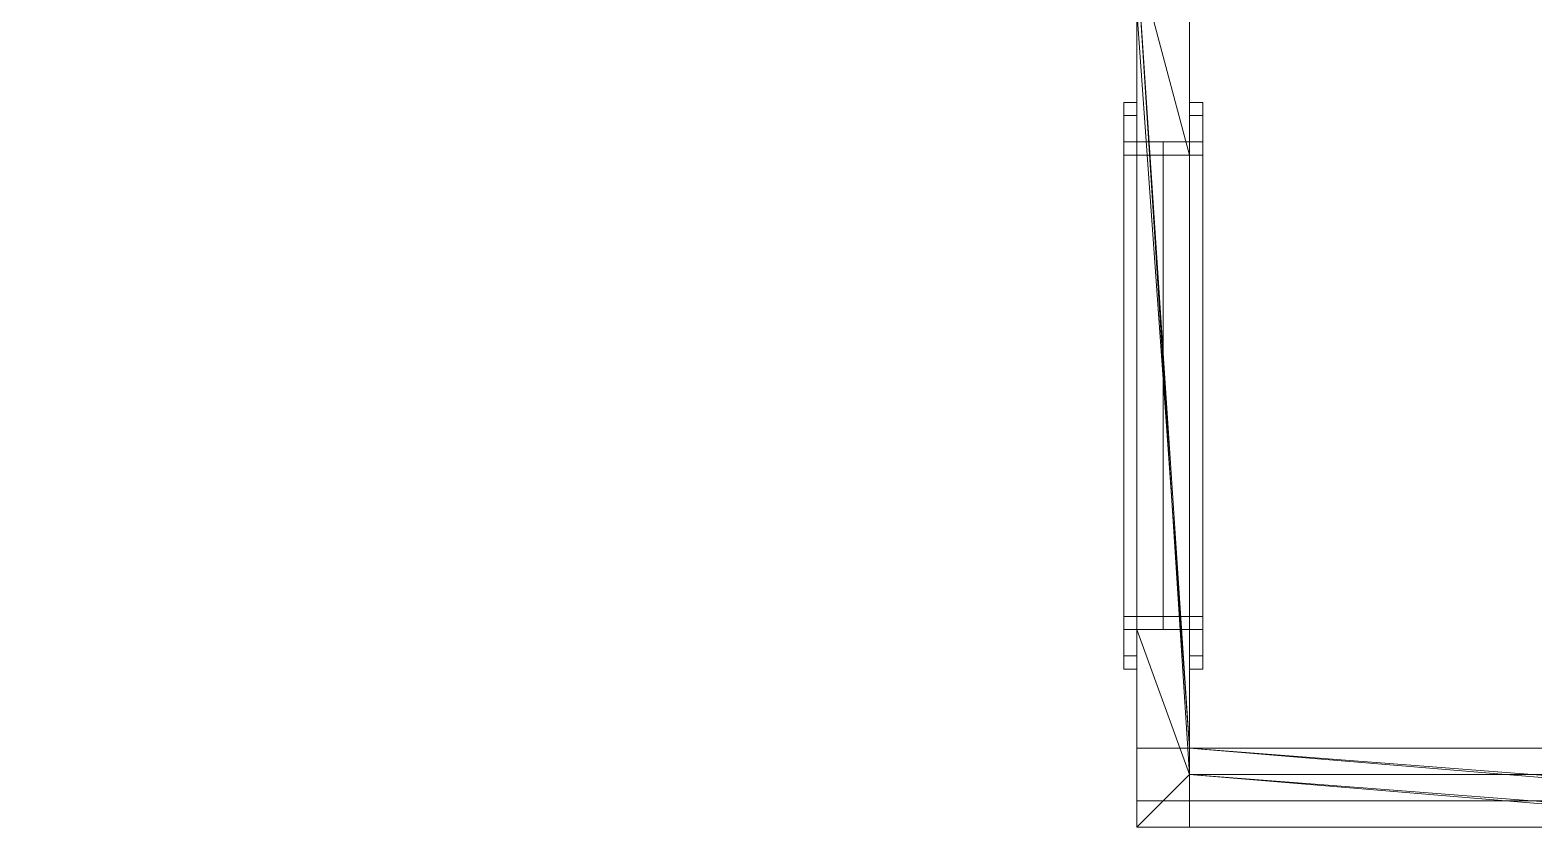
# Model space of a CAD drawing. Header units: inches. Extents: x -2369 to 1860, y -2231 to 2192.
# Drawn here: x -111.6 to 2.5, y 277.8 to 338.8 of the extents above; entities that cross this region are included whole.
import ezdxf

# ---------------------------------------------------------------- set-up
doc = ezdxf.new("R2010")
doc.units = ezdxf.units.IN
doc.header["$MEASUREMENT"] = 0
for name, color, linetype, lineweight in [('A-DOOR', 31, 'Continuous', 13), ('A-DOOR-FRAM', 31, 'Continuous', 9), ('A-FLOR', 192, 'Continuous', 13), ('A-ROOF', 132, 'Continuous', 13), ('A-WALL', 113, 'Continuous', 13), ('C-TOPO', 7, 'Continuous', 9)]:
    doc.layers.add(name, color=color, linetype=linetype, lineweight=lineweight)

# ---------------------------------------------------------------- blocks, each defined once
blk = doc.blocks.new('Single-Flush - 36_ x 84_-369533-_3D_')
at = {"layer": 'A-DOOR-FRAM'}
for p, q in [((-21, 2, 87), (-21, 2)), ((-21, 2, 87), (21, 2, 87)), ((21, 2), (21, 2, 87)), ((-21, -2, 87), (21, -2, 87)), ((-21, -2), (-21, -2, 87)), ((21, -2, 87), (21, -2))]:
    blk.add_line(p, q, dxfattribs=at)
at = {"layer": 'A-DOOR', "lineweight": 9}
mesh = blk.add_polyface(dxfattribs=at)
corners = [(18, 2), (-18, 2), (-18, 2, 84), (18, 2, 84)]
mesh.append_faces([[corners[k] for k in face] for face in [(0, 1, 2, 3)]])
mesh = blk.add_polyface(dxfattribs=at)
corners = [(18, 0, 84), (18, 2, 84), (-18, 2, 84), (-18, 0, 84)]
mesh.append_faces([[corners[k] for k in face] for face in [(0, 1, 2, 3)]])
mesh = blk.add_polyface(dxfattribs=at)
corners = [(-18, 0, 84), (-18, 2, 84), (-18, 2), (-18, 0)]
mesh.append_faces([[corners[k] for k in face] for face in [(0, 1, 2, 3)]])
mesh = blk.add_polyface(dxfattribs=at)
corners = [(-18, 0), (-18, 2), (18, 2), (18, 0)]
mesh.append_faces([[corners[k] for k in face] for face in [(0, 1, 2, 3)]])
mesh = blk.add_polyface(dxfattribs=at)
corners = [(18, 0), (18, 2), (18, 2, 84), (18, 0, 84)]
mesh.append_faces([[corners[k] for k in face] for face in [(0, 1, 2, 3)]])
mesh = blk.add_polyface(dxfattribs=at)
corners = [(-18, 0, 84), (-18, 0), (18, 0), (18, 0, 84)]
mesh.append_faces([[corners[k] for k in face] for face in [(0, 1, 2, 3)]])
at = {"layer": 'A-DOOR-FRAM'}
mesh = blk.add_polyface(dxfattribs=at)
corners = [(-21, 3, 87), (21, 3, 87), (21, 3), (18, 3), (18, 3, 84), (-18, 3, 84), (-18, 3), (-21, 3)]
mesh.append_faces([[corners[k] for k in face] for face in [(4, 1, 2, 3)]], dxfattribs={"vtx0": -1})
mesh.append_faces([[corners[k] for k in face] for face in [(7, 0, 5, 6)]], dxfattribs={"vtx1": -1})
mesh.append_faces([[corners[k] for k in face] for face in [(4, 5, 0, 1)]], dxfattribs={"vtx1": -1, "vtx3": -1})
mesh = blk.add_polyface(dxfattribs=at)
corners = [(-21, 3, 87), (-21, 2, 87), (21, 2, 87), (21, 3, 87)]
mesh.append_faces([[corners[k] for k in face] for face in [(0, 1, 2, 3)]])
mesh = blk.add_polyface(dxfattribs=at)
corners = [(-18, 3), (-18, 2), (-21, 2), (-21, 3)]
mesh.append_faces([[corners[k] for k in face] for face in [(0, 1, 2, 3)]])
mesh = blk.add_polyface(dxfattribs=at)
corners = [(-21, 3), (-21, 2), (-21, 2, 87), (-21, 3, 87)]
mesh.append_faces([[corners[k] for k in face] for face in [(0, 1, 2, 3)]])
mesh = blk.add_polyface(dxfattribs=at)
corners = [(18, 3, 84), (18, 2, 84), (-18, 2, 84), (-18, 3, 84)]
mesh.append_faces([[corners[k] for k in face] for face in [(0, 1, 2, 3)]])
mesh = blk.add_polyface(dxfattribs=at)
corners = [(-18, 3, 84), (-18, 2, 84), (-18, 2), (-18, 3)]
mesh.append_faces([[corners[k] for k in face] for face in [(0, 1, 2, 3)]])
mesh = blk.add_polyface(dxfattribs=at)
corners = [(21, 3), (21, 2), (18, 2), (18, 3)]
mesh.append_faces([[corners[k] for k in face] for face in [(0, 1, 2, 3)]])
mesh = blk.add_polyface(dxfattribs=at)
corners = [(18, 3), (18, 2), (18, 2, 84), (18, 3, 84)]
mesh.append_faces([[corners[k] for k in face] for face in [(0, 1, 2, 3)]])
mesh = blk.add_polyface(dxfattribs=at)
corners = [(21, 3, 87), (21, 2, 87), (21, 2), (21, 3)]
mesh.append_faces([[corners[k] for k in face] for face in [(0, 1, 2, 3)]])
mesh = blk.add_polyface(dxfattribs=at)
corners = [(-21, 2, 87), (-21, 2), (-18, 2), (-18, 2, 84), (18, 2, 84), (18, 2), (21, 2), (21, 2, 87)]
mesh.append_faces([[corners[k] for k in face] for face in [(3, 0, 1, 2)]], dxfattribs={"vtx0": -1})
mesh.append_faces([[corners[k] for k in face] for face in [(6, 7, 4, 5)]], dxfattribs={"vtx1": -1})
mesh.append_faces([[corners[k] for k in face] for face in [(3, 4, 7, 0)]], dxfattribs={"vtx1": -1, "vtx3": -1})
mesh = blk.add_polyface(dxfattribs=at)
corners = [(21, -2, 87), (21, -2), (18, -2), (18, -2, 84), (-18, -2, 84), (-18, -2), (-21, -2), (-21, -2, 87)]
mesh.append_faces([[corners[k] for k in face] for face in [(3, 0, 1, 2)]], dxfattribs={"vtx0": -1})
mesh.append_faces([[corners[k] for k in face] for face in [(6, 7, 4, 5)]], dxfattribs={"vtx1": -1})
mesh.append_faces([[corners[k] for k in face] for face in [(3, 4, 7, 0)]], dxfattribs={"vtx1": -1, "vtx3": -1})
mesh = blk.add_polyface(dxfattribs=at)
corners = [(21, -3, 87), (21, -2, 87), (-21, -2, 87), (-21, -3, 87)]
mesh.append_faces([[corners[k] for k in face] for face in [(0, 1, 2, 3)]])
mesh = blk.add_polyface(dxfattribs=at)
corners = [(-21, -3, 87), (-21, -2, 87), (-21, -2), (-21, -3)]
mesh.append_faces([[corners[k] for k in face] for face in [(0, 1, 2, 3)]])
mesh = blk.add_polyface(dxfattribs=at)
corners = [(-21, -3), (-21, -2), (-18, -2), (-18, -3)]
mesh.append_faces([[corners[k] for k in face] for face in [(0, 1, 2, 3)]])
mesh = blk.add_polyface(dxfattribs=at)
corners = [(-18, -3), (-18, -2), (-18, -2, 84), (-18, -3, 84)]
mesh.append_faces([[corners[k] for k in face] for face in [(0, 1, 2, 3)]])
mesh = blk.add_polyface(dxfattribs=at)
corners = [(-18, -3, 84), (-18, -2, 84), (18, -2, 84), (18, -3, 84)]
mesh.append_faces([[corners[k] for k in face] for face in [(0, 1, 2, 3)]])
mesh = blk.add_polyface(dxfattribs=at)
corners = [(18, -3, 84), (18, -2, 84), (18, -2), (18, -3)]
mesh.append_faces([[corners[k] for k in face] for face in [(0, 1, 2, 3)]])
mesh = blk.add_polyface(dxfattribs=at)
corners = [(18, -3), (18, -2), (21, -2), (21, -3)]
mesh.append_faces([[corners[k] for k in face] for face in [(0, 1, 2, 3)]])
mesh = blk.add_polyface(dxfattribs=at)
corners = [(21, -3), (21, -2), (21, -2, 87), (21, -3, 87)]
mesh.append_faces([[corners[k] for k in face] for face in [(0, 1, 2, 3)]])
mesh = blk.add_polyface(dxfattribs=at)
corners = [(21, -3, 87), (-21, -3, 87), (-21, -3), (-18, -3), (-18, -3, 84), (18, -3, 84), (18, -3), (21, -3)]
mesh.append_faces([[corners[k] for k in face] for face in [(4, 1, 2, 3)]], dxfattribs={"vtx0": -1})
mesh.append_faces([[corners[k] for k in face] for face in [(7, 0, 5, 6)]], dxfattribs={"vtx1": -1})
mesh.append_faces([[corners[k] for k in face] for face in [(4, 5, 0, 1)]], dxfattribs={"vtx1": -1, "vtx3": -1})
blk = doc.blocks.new('Single-Flush - 36_ x 84_-369290-_3D_')
at = {"layer": 'A-DOOR-FRAM'}
for p, q in [((-21, 2, 87), (21, 2, 87)), ((-21, 2), (-21, 2, 87)), ((21, 2, 87), (21, 2)), ((-21, -2, 87), (-21, -2)), ((-21, -2, 87), (21, -2, 87)), ((21, -2), (21, -2, 87))]:
    blk.add_line(p, q, dxfattribs=at)
at = {"layer": 'A-DOOR', "lineweight": 9}
mesh = blk.add_polyface(dxfattribs=at)
corners = [(18, 0), (-18, 0), (-18, 0, 84), (18, 0, 84)]
mesh.append_faces([[corners[k] for k in face] for face in [(0, 1, 2, 3)]])
mesh = blk.add_polyface(dxfattribs=at)
corners = [(-18, -2, 84), (18, -2, 84), (18, 0, 84), (-18, 0, 84)]
mesh.append_faces([[corners[k] for k in face] for face in [(0, 1, 2, 3)]])
mesh = blk.add_polyface(dxfattribs=at)
corners = [(-18, -2), (-18, -2, 84), (-18, 0, 84), (-18, 0)]
mesh.append_faces([[corners[k] for k in face] for face in [(0, 1, 2, 3)]])
mesh = blk.add_polyface(dxfattribs=at)
corners = [(18, -2), (-18, -2), (-18, 0), (18, 0)]
mesh.append_faces([[corners[k] for k in face] for face in [(0, 1, 2, 3)]])
mesh = blk.add_polyface(dxfattribs=at)
corners = [(18, -2, 84), (18, -2), (18, 0), (18, 0, 84)]
mesh.append_faces([[corners[k] for k in face] for face in [(0, 1, 2, 3)]])
mesh = blk.add_polyface(dxfattribs=at)
corners = [(-18, -2, 84), (-18, -2), (18, -2), (18, -2, 84)]
mesh.append_faces([[corners[k] for k in face] for face in [(0, 1, 2, 3)]])
at = {"layer": 'A-DOOR-FRAM'}
mesh = blk.add_polyface(dxfattribs=at)
corners = [(21, 3, 87), (21, 3), (18, 3), (18, 3, 84), (-18, 3, 84), (-18, 3), (-21, 3), (-21, 3, 87)]
mesh.append_faces([[corners[k] for k in face] for face in [(3, 0, 1, 2)]], dxfattribs={"vtx0": -1})
mesh.append_faces([[corners[k] for k in face] for face in [(0, 3, 4, 7)]], dxfattribs={"vtx0": -1, "vtx2": -1})
mesh.append_faces([[corners[k] for k in face] for face in [(6, 7, 4, 5)]], dxfattribs={"vtx1": -1})
mesh = blk.add_polyface(dxfattribs=at)
corners = [(-21, 2, 87), (21, 2, 87), (21, 3, 87), (-21, 3, 87)]
mesh.append_faces([[corners[k] for k in face] for face in [(0, 1, 2, 3)]])
mesh = blk.add_polyface(dxfattribs=at)
corners = [(-21, 2), (-21, 2, 87), (-21, 3, 87), (-21, 3)]
mesh.append_faces([[corners[k] for k in face] for face in [(0, 1, 2, 3)]])
mesh = blk.add_polyface(dxfattribs=at)
corners = [(-18, 2), (-21, 2), (-21, 3), (-18, 3)]
mesh.append_faces([[corners[k] for k in face] for face in [(0, 1, 2, 3)]])
mesh = blk.add_polyface(dxfattribs=at)
corners = [(-18, 2, 84), (-18, 2), (-18, 3), (-18, 3, 84)]
mesh.append_faces([[corners[k] for k in face] for face in [(0, 1, 2, 3)]])
mesh = blk.add_polyface(dxfattribs=at)
corners = [(18, 2, 84), (-18, 2, 84), (-18, 3, 84), (18, 3, 84)]
mesh.append_faces([[corners[k] for k in face] for face in [(0, 1, 2, 3)]])
mesh = blk.add_polyface(dxfattribs=at)
corners = [(18, 2), (18, 2, 84), (18, 3, 84), (18, 3)]
mesh.append_faces([[corners[k] for k in face] for face in [(0, 1, 2, 3)]])
mesh = blk.add_polyface(dxfattribs=at)
corners = [(21, 2), (18, 2), (18, 3), (21, 3)]
mesh.append_faces([[corners[k] for k in face] for face in [(0, 1, 2, 3)]])
mesh = blk.add_polyface(dxfattribs=at)
corners = [(21, 2, 87), (21, 2), (21, 3), (21, 3, 87)]
mesh.append_faces([[corners[k] for k in face] for face in [(0, 1, 2, 3)]])
mesh = blk.add_polyface(dxfattribs=at)
corners = [(21, 2, 87), (-21, 2, 87), (-21, 2), (-18, 2), (-18, 2, 84), (18, 2, 84), (18, 2), (21, 2)]
mesh.append_faces([[corners[k] for k in face] for face in [(4, 1, 2, 3)]], dxfattribs={"vtx0": -1})
mesh.append_faces([[corners[k] for k in face] for face in [(1, 4, 5, 0)]], dxfattribs={"vtx0": -1, "vtx2": -1})
mesh.append_faces([[corners[k] for k in face] for face in [(7, 0, 5, 6)]], dxfattribs={"vtx1": -1})
mesh = blk.add_polyface(dxfattribs=at)
corners = [(-21, -2, 87), (21, -2, 87), (21, -2), (18, -2), (18, -2, 84), (-18, -2, 84), (-18, -2), (-21, -2)]
mesh.append_faces([[corners[k] for k in face] for face in [(4, 1, 2, 3)]], dxfattribs={"vtx0": -1})
mesh.append_faces([[corners[k] for k in face] for face in [(1, 4, 5, 0)]], dxfattribs={"vtx0": -1, "vtx2": -1})
mesh.append_faces([[corners[k] for k in face] for face in [(7, 0, 5, 6)]], dxfattribs={"vtx1": -1})
mesh = blk.add_polyface(dxfattribs=at)
corners = [(21, -2, 87), (-21, -2, 87), (-21, -3, 87), (21, -3, 87)]
mesh.append_faces([[corners[k] for k in face] for face in [(0, 1, 2, 3)]])
mesh = blk.add_polyface(dxfattribs=at)
corners = [(-21, -2), (-18, -2), (-18, -3), (-21, -3)]
mesh.append_faces([[corners[k] for k in face] for face in [(0, 1, 2, 3)]])
mesh = blk.add_polyface(dxfattribs=at)
corners = [(-21, -2, 87), (-21, -2), (-21, -3), (-21, -3, 87)]
mesh.append_faces([[corners[k] for k in face] for face in [(0, 1, 2, 3)]])
mesh = blk.add_polyface(dxfattribs=at)
corners = [(-18, -2, 84), (18, -2, 84), (18, -3, 84), (-18, -3, 84)]
mesh.append_faces([[corners[k] for k in face] for face in [(0, 1, 2, 3)]])
mesh = blk.add_polyface(dxfattribs=at)
corners = [(-18, -2), (-18, -2, 84), (-18, -3, 84), (-18, -3)]
mesh.append_faces([[corners[k] for k in face] for face in [(0, 1, 2, 3)]])
mesh = blk.add_polyface(dxfattribs=at)
corners = [(18, -2), (21, -2), (21, -3), (18, -3)]
mesh.append_faces([[corners[k] for k in face] for face in [(0, 1, 2, 3)]])
mesh = blk.add_polyface(dxfattribs=at)
corners = [(18, -2, 84), (18, -2), (18, -3), (18, -3, 84)]
mesh.append_faces([[corners[k] for k in face] for face in [(0, 1, 2, 3)]])
mesh = blk.add_polyface(dxfattribs=at)
corners = [(21, -2), (21, -2, 87), (21, -3, 87), (21, -3)]
mesh.append_faces([[corners[k] for k in face] for face in [(0, 1, 2, 3)]])
mesh = blk.add_polyface(dxfattribs=at)
corners = [(-21, -3, 87), (-21, -3), (-18, -3), (-18, -3, 84), (18, -3, 84), (18, -3), (21, -3), (21, -3, 87)]
mesh.append_faces([[corners[k] for k in face] for face in [(3, 0, 1, 2)]], dxfattribs={"vtx0": -1})
mesh.append_faces([[corners[k] for k in face] for face in [(0, 3, 4, 7)]], dxfattribs={"vtx0": -1, "vtx2": -1})
mesh.append_faces([[corners[k] for k in face] for face in [(6, 7, 4, 5)]], dxfattribs={"vtx1": -1})

msp = doc.modelspace()

# ---------------------------------------------------------------- linework, layer by layer
at = {"color": 252, "lineweight": 9}
msp.add_circle((-123.61, 86.65), 967.17, dxfattribs=at)
at = {"color": 27, "lineweight": 9}
msp.add_circle((-123.61, 86.65), 921.11, dxfattribs=at)

# ---------------------------------------------------------------- block references
at = {"layer": 'A-DOOR'}
for name, p, rotation in [('Single-Flush - 36_ x 84_-369533-_3D_', (-25.61, 312.33, 48), 269.9999999999999), ('Single-Flush - 36_ x 84_-369290-_3D_', (-25.61, 311.33, 177), 89.99999999999991)]:
    msp.add_blockref(name, p, dxfattribs=dict(at, rotation=rotation))

# ---------------------------------------------------------------- meshes
at = {"layer": 'A-FLOR'}
mesh = msp.add_polyface(dxfattribs=at)
corners = [(165.39, -216.67, 12), (-412.61, -216.67, 12), (-412.61, 473.33, 12), (165.39, 473.33, 12)]
mesh.append_faces([[corners[k] for k in face] for face in [(0, 1, 2, 3)]])
mesh = msp.add_polyface(dxfattribs=at)
corners = [(-412.61, 473.33, 24), (-412.61, -216.67, 24), (165.39, -216.67, 24), (165.39, 473.33, 24)]
mesh.append_faces([[corners[k] for k in face] for face in [(0, 1, 2, 3)]])
at = {"layer": 'A-ROOF'}
mesh = msp.add_polyface(dxfattribs=at)
corners = [(-412.61, 473.33, 172), (165.39, 473.33, 172), (165.39, 23.27, 172), (-14.71, 23.27, 172), (-14.71, -47.73, 172), (-412.61, -47.73, 172)]
mesh.append_faces([[corners[k] for k in face] for face in [(3, 0, 1, 2)]], dxfattribs={"vtx0": -1})
mesh.append_faces([[corners[k] for k in face] for face in [(5, 0, 3, 4)]], dxfattribs={"vtx1": -1})
mesh = msp.add_polyface(dxfattribs=at)
corners = [(165.39, 473.33, 177), (-412.61, 473.33, 177), (-412.61, -47.73, 177), (-14.71, -47.73, 177), (-14.71, 23.27, 177), (165.39, 23.27, 177)]
mesh.append_faces([[corners[k] for k in face] for face in [(4, 1, 2, 3)]], dxfattribs={"vtx0": -1})
mesh.append_faces([[corners[k] for k in face] for face in [(0, 1, 4, 5)]], dxfattribs={"vtx1": -1})
mesh = msp.add_polyface(dxfattribs=at)
corners = [(-403.61, 473.33, 301), (165.39, 473.33, 301), (165.39, 23.27, 301), (-14.71, 23.27, 301), (-14.71, -48.73, 301), (-403.61, -48.73, 301)]
mesh.append_faces([[corners[k] for k in face] for face in [(3, 0, 1, 2)]], dxfattribs={"vtx0": -1})
mesh.append_faces([[corners[k] for k in face] for face in [(5, 0, 3, 4)]], dxfattribs={"vtx1": -1})
mesh = msp.add_polyface(dxfattribs=at)
corners = [(165.39, 473.33, 306), (-403.61, 473.33, 306), (-403.61, -48.73, 306), (-14.71, -48.73, 306), (-14.71, 23.27, 306), (165.39, 23.27, 306)]
mesh.append_faces([[corners[k] for k in face] for face in [(4, 1, 2, 3)]], dxfattribs={"vtx0": -1})
mesh.append_faces([[corners[k] for k in face] for face in [(0, 1, 4, 5)]], dxfattribs={"vtx1": -1})
at = {"layer": 'A-WALL'}
mesh = msp.add_polyface(dxfattribs=at)
corners = [(-27.61, 284.33, 36), (-27.61, 284.33, 172), (-27.61, 340.33, 172), (-27.61, 344.33, 172), (-27.61, 428.33, 172), (-27.61, 428.33, 36), (-27.61, 344.33, 36), (-27.61, 340.33, 36), (-27.61, 386.33, 48), (-27.61, 422.33, 48), (-27.61, 422.33, 132), (-27.61, 386.33, 132), (-27.61, 330.33, 48), (-27.61, 330.33, 132), (-27.61, 294.33, 132), (-27.61, 294.33, 48)]
mesh.append_faces([[corners[k] for k in face] for face in [(8, 6, 12, 13)]], dxfattribs={"vtx0": -1, "vtx1": -1, "vtx3": -1})
mesh.append_faces([[corners[k] for k in face] for face in [(5, 9, 10, 4), (4, 10, 11, 3), (14, 1, 2)]], dxfattribs={"vtx0": -1, "vtx2": -1})
mesh.append_faces([[corners[k] for k in face] for face in [(6, 7, 12)]], dxfattribs={"vtx1": -1, "vtx2": -1})
mesh.append_faces([[corners[k] for k in face] for face in [(11, 8, 13, 3)]], dxfattribs={"vtx1": -1, "vtx2": -1, "vtx3": -1})
mesh.append_faces([[corners[k] for k in face] for face in [(8, 9, 5, 6), (15, 12, 7, 0), (14, 15, 0, 1), (13, 14, 2, 3)]], dxfattribs={"vtx1": -1, "vtx3": -1})
mesh = msp.add_polyface(dxfattribs=at)
corners = [(-23.61, 428.33, 36), (-23.61, 284.33, 36), (-27.61, 284.33, 36), (-27.61, 340.33, 36), (-27.61, 344.33, 36), (-27.61, 428.33, 36)]
mesh.append_faces([[corners[k] for k in face] for face in [(0, 4, 5)]], dxfattribs={"vtx0": -1})
mesh.append_faces([[corners[k] for k in face] for face in [(4, 0, 1, 3)]], dxfattribs={"vtx0": -1, "vtx2": -1})
mesh.append_faces([[corners[k] for k in face] for face in [(2, 3, 1)]], dxfattribs={"vtx1": -1})
mesh = msp.add_polyface(dxfattribs=at)
corners = [(-23.61, 284.33, 172), (-23.61, 428.33, 172), (-27.61, 428.33, 172), (-27.61, 344.33, 172), (-27.61, 340.33, 172), (-27.61, 284.33, 172)]
mesh.append_faces([[corners[k] for k in face] for face in [(3, 0, 1, 2), (0, 3, 4, 5)]], dxfattribs={"vtx0": -1})
mesh = msp.add_polyface(dxfattribs=at)
corners = [(-27.61, 428.33, 112), (-27.61, 284.33, 112), (-27.61, 284.33, 136), (-27.61, 428.33, 136)]
mesh.append_faces([[corners[k] for k in face] for face in [(3, 0, 1, 2)]])
mesh = msp.add_polyface(dxfattribs=at)
corners = [(-27.61, 428.33, 112), (-23.61, 428.33, 112), (-23.61, 284.33, 112), (-27.61, 284.33, 112)]
mesh.append_faces([[corners[k] for k in face] for face in [(0, 1, 2, 3)]])
mesh = msp.add_polyface(dxfattribs=at)
corners = [(-27.61, 284.33, 136), (-23.61, 284.33, 136), (-23.61, 428.33, 136), (-27.61, 428.33, 136)]
mesh.append_faces([[corners[k] for k in face] for face in [(0, 1, 2, 3)]])
mesh = msp.add_polyface(dxfattribs=at)
corners = [(-27.61, 386.33, 177), (-27.61, 344.33, 177), (-27.61, 340.33, 177), (-27.61, 329.33, 177), (-27.61, 329.33, 261), (-27.61, 293.33, 261), (-27.61, 293.33, 177), (-27.61, 278.33, 177), (-27.61, 278.33, 301), (-27.61, 340.33, 301), (-27.61, 344.33, 301), (-27.61, 428.33, 301), (-27.61, 428.33, 177), (-27.61, 422.33, 177), (-27.61, 422.33, 261), (-27.61, 386.33, 261)]
mesh.append_faces([[corners[k] for k in face] for face in [(4, 10, 15)]], dxfattribs={"vtx0": -1, "vtx1": -1, "vtx2": -1})
mesh.append_faces([[corners[k] for k in face] for face in [(11, 14, 15, 10), (5, 8, 9)]], dxfattribs={"vtx0": -1, "vtx2": -1})
mesh.append_faces([[corners[k] for k in face] for face in [(4, 5, 9, 10)]], dxfattribs={"vtx1": -1, "vtx3": -1})
mesh.append_faces([[corners[k] for k in face] for face in [(12, 13, 14, 11), (2, 3, 4, 1)]], dxfattribs={"vtx2": -1})
mesh.append_faces([[corners[k] for k in face] for face in [(15, 0, 1, 4)]], dxfattribs={"vtx2": -1, "vtx3": -1})
mesh.append_faces([[corners[k] for k in face] for face in [(5, 6, 7, 8)]], dxfattribs={"vtx3": -1})
mesh = msp.add_polyface(dxfattribs=at)
corners = [(-23.61, 428.33, 177), (-23.61, 422.33, 177), (-27.61, 422.33, 177), (-27.61, 428.33, 177), (-23.61, 386.33, 177), (-23.61, 329.33, 177), (-27.61, 329.33, 177), (-27.61, 340.33, 177), (-27.61, 344.33, 177), (-27.61, 386.33, 177), (-23.61, 293.33, 177), (-23.61, 282.33, 177), (-23.61, 278.33, 177), (-27.61, 278.33, 177), (-27.61, 293.33, 177)]
mesh.append_faces([[corners[k] for k in face] for face in [(1, 2, 3, 0)]])
mesh.append_faces([[corners[k] for k in face] for face in [(11, 14, 10)]], dxfattribs={"vtx0": -1})
mesh.append_faces([[corners[k] for k in face] for face in [(4, 5, 8, 9), (13, 14, 11, 12)]], dxfattribs={"vtx1": -1})
mesh.append_faces([[corners[k] for k in face] for face in [(5, 6, 7, 8)]], dxfattribs={"vtx3": -1})
mesh = msp.add_polyface(dxfattribs=at)
corners = [(-27.61, 428.33, 301), (-27.61, 344.33, 301), (-27.61, 340.33, 301), (-27.61, 278.33, 301), (-23.61, 278.33, 301), (-23.61, 282.33, 301), (-23.61, 428.33, 301)]
mesh.append_faces([[corners[k] for k in face] for face in [(5, 3, 4)]], dxfattribs={"vtx0": -1})
mesh.append_faces([[corners[k] for k in face] for face in [(2, 3, 5, 1)]], dxfattribs={"vtx1": -1, "vtx2": -1})
mesh.append_faces([[corners[k] for k in face] for face in [(6, 0, 1, 5)]], dxfattribs={"vtx2": -1})
mesh = msp.add_polyface(dxfattribs=at)
corners = [(-23.61, 284.33, 172), (-23.61, 284.33, 36), (-23.61, 428.33, 36), (-23.61, 428.33, 172), (-23.61, 386.33, 48), (-23.61, 386.33, 132), (-23.61, 422.33, 132), (-23.61, 422.33, 48), (-23.61, 330.33, 48), (-23.61, 294.33, 48), (-23.61, 294.33, 132), (-23.61, 330.33, 132)]
mesh.append_faces([[corners[k] for k in face] for face in [(1, 9, 10, 0), (0, 10, 11, 3)]], dxfattribs={"vtx0": -1, "vtx2": -1})
mesh.append_faces([[corners[k] for k in face] for face in [(2, 7, 4, 8)]], dxfattribs={"vtx0": -1, "vtx2": -1, "vtx3": -1})
mesh.append_faces([[corners[k] for k in face] for face in [(5, 6, 3, 11)]], dxfattribs={"vtx1": -1, "vtx2": -1, "vtx3": -1})
mesh.append_faces([[corners[k] for k in face] for face in [(8, 9, 1, 2), (11, 8, 4, 5), (6, 7, 2, 3)]], dxfattribs={"vtx1": -1, "vtx3": -1})
mesh = msp.add_polyface(dxfattribs=at)
corners = [(-23.61, 428.33, 136), (-23.61, 284.33, 136), (-23.61, 284.33, 112), (-23.61, 428.33, 112)]
mesh.append_faces([[corners[k] for k in face] for face in [(0, 1, 2, 3)]])
mesh = msp.add_polyface(dxfattribs=at)
corners = [(-23.61, 329.33, 261), (-23.61, 329.33, 177), (-23.61, 386.33, 177), (-23.61, 386.33, 261), (-23.61, 422.33, 261), (-23.61, 422.33, 177), (-23.61, 428.33, 177), (-23.61, 428.33, 301), (-23.61, 282.33, 301), (-23.61, 278.33, 301), (-23.61, 278.33, 177), (-23.61, 282.33, 177), (-23.61, 293.33, 177), (-23.61, 293.33, 261)]
mesh.append_faces([[corners[k] for k in face] for face in [(13, 10, 11, 12)]], dxfattribs={"vtx0": -1})
mesh.append_faces([[corners[k] for k in face] for face in [(7, 0, 3, 4)]], dxfattribs={"vtx0": -1, "vtx1": -1, "vtx3": -1})
mesh.append_faces([[corners[k] for k in face] for face in [(0, 7, 8)]], dxfattribs={"vtx0": -1, "vtx2": -1})
mesh.append_faces([[corners[k] for k in face] for face in [(2, 3, 0, 1)]], dxfattribs={"vtx1": -1})
mesh.append_faces([[corners[k] for k in face] for face in [(9, 10, 13)]], dxfattribs={"vtx1": -1, "vtx2": -1})
mesh.append_faces([[corners[k] for k in face] for face in [(8, 9, 13, 0)]], dxfattribs={"vtx1": -1, "vtx3": -1})
mesh.append_faces([[corners[k] for k in face] for face in [(4, 5, 6, 7)]], dxfattribs={"vtx3": -1})
mesh = msp.add_polyface(dxfattribs=at)
corners = [(-23.61, 330.33, 48), (-27.61, 330.33, 48), (-27.61, 294.33, 48), (-23.61, 294.33, 48)]
mesh.append_faces([[corners[k] for k in face] for face in [(0, 1, 2, 3)]])
mesh = msp.add_polyface(dxfattribs=at)
corners = [(-23.61, 294.33, 132), (-27.61, 294.33, 132), (-27.61, 330.33, 132), (-23.61, 330.33, 132)]
mesh.append_faces([[corners[k] for k in face] for face in [(0, 1, 2, 3)]])
mesh = msp.add_polyface(dxfattribs=at)
corners = [(-23.61, 330.33, 132), (-27.61, 330.33, 132), (-27.61, 330.33, 48), (-23.61, 330.33, 48)]
mesh.append_faces([[corners[k] for k in face] for face in [(0, 1, 2, 3)]])
mesh = msp.add_polyface(dxfattribs=at)
corners = [(-27.61, 329.33, 177), (-23.61, 329.33, 177), (-23.61, 329.33, 261), (-27.61, 329.33, 261)]
mesh.append_faces([[corners[k] for k in face] for face in [(0, 1, 2, 3)]])
mesh = msp.add_polyface(dxfattribs=at)
corners = [(-27.61, 329.33, 261), (-23.61, 329.33, 261), (-23.61, 293.33, 261), (-27.61, 293.33, 261)]
mesh.append_faces([[corners[k] for k in face] for face in [(0, 1, 2, 3)]])
mesh = msp.add_polyface(dxfattribs=at)
corners = [(-23.61, 294.33, 48), (-27.61, 294.33, 48), (-27.61, 294.33, 132), (-23.61, 294.33, 132)]
mesh.append_faces([[corners[k] for k in face] for face in [(0, 1, 2, 3)]])
mesh = msp.add_polyface(dxfattribs=at)
corners = [(-27.61, 293.33, 261), (-23.61, 293.33, 261), (-23.61, 293.33, 177), (-27.61, 293.33, 177)]
mesh.append_faces([[corners[k] for k in face] for face in [(0, 1, 2, 3)]])
mesh = msp.add_polyface(dxfattribs=at)
corners = [(120.39, 284.33, 36), (-23.61, 284.33, 36), (-27.61, 284.33, 36), (-27.61, 284.33, 112), (-27.61, 284.33, 136), (-27.61, 284.33, 172), (-23.61, 284.33, 172), (120.39, 284.33, 172)]
mesh.append_faces([[corners[k] for k in face] for face in [(3, 7, 0, 1)]], dxfattribs={"vtx0": -1, "vtx3": -1})
mesh.append_faces([[corners[k] for k in face] for face in [(6, 7, 4, 5), (2, 3, 1)]], dxfattribs={"vtx1": -1})
mesh.append_faces([[corners[k] for k in face] for face in [(3, 4, 7)]], dxfattribs={"vtx1": -1, "vtx2": -1})
mesh = msp.add_polyface(dxfattribs=at)
corners = [(-27.61, 284.33, 36), (-23.61, 284.33, 36), (120.39, 284.33, 36), (120.39, 280.33, 36), (28.39, 280.33, 36), (24.39, 280.33, 36), (-27.61, 280.33, 36)]
mesh.append_faces([[corners[k] for k in face] for face in [(4, 1, 2, 3)]], dxfattribs={"vtx0": -1})
mesh.append_faces([[corners[k] for k in face] for face in [(5, 1, 4)]], dxfattribs={"vtx0": -1, "vtx1": -1})
mesh.append_faces([[corners[k] for k in face] for face in [(6, 0, 1, 5)]], dxfattribs={"vtx2": -1})
mesh = msp.add_polyface(dxfattribs=at)
corners = [(120.39, 284.33, 172), (-23.61, 284.33, 172), (-27.61, 284.33, 172), (-27.61, 280.33, 172), (24.39, 280.33, 172), (28.39, 280.33, 172), (120.39, 280.33, 172)]
mesh.append_faces([[corners[k] for k in face] for face in [(5, 0, 1, 4)]], dxfattribs={"vtx0": -1, "vtx2": -1})
mesh.append_faces([[corners[k] for k in face] for face in [(5, 6, 0)]], dxfattribs={"vtx2": -1})
mesh.append_faces([[corners[k] for k in face] for face in [(1, 2, 3, 4)]], dxfattribs={"vtx3": -1})
mesh = msp.add_polyface(dxfattribs=at)
corners = [(-27.61, 284.33, 36), (-27.61, 280.33, 36), (-27.61, 280.33, 172), (-27.61, 284.33, 172), (-27.61, 284.33, 136), (-27.61, 284.33, 112)]
mesh.append_faces([[corners[k] for k in face] for face in [(1, 2, 5, 0)]], dxfattribs={"vtx1": -1})
mesh.append_faces([[corners[k] for k in face] for face in [(2, 3, 4, 5)]], dxfattribs={"vtx3": -1})
mesh = msp.add_polyface(dxfattribs=at)
corners = [(-27.61, 284.33, 172), (-27.61, 284.33, 36), (-23.61, 284.33, 36), (-23.61, 284.33, 172)]
mesh.append_faces([[corners[k] for k in face] for face in [(0, 1, 2, 3)]])
mesh = msp.add_polyface(dxfattribs=at)
corners = [(-27.61, 284.33, 112), (-23.61, 284.33, 112), (-23.61, 284.33, 136), (-27.61, 284.33, 136)]
mesh.append_faces([[corners[k] for k in face] for face in [(0, 1, 2, 3)]])
mesh = msp.add_polyface(dxfattribs=at)
corners = [(120.39, 284.33, 112), (-23.61, 284.33, 112), (-23.61, 284.33, 136), (120.39, 284.33, 136)]
mesh.append_faces([[corners[k] for k in face] for face in [(2, 3, 0, 1)]])
mesh = msp.add_polyface(dxfattribs=at)
corners = [(-23.61, 284.33, 112), (120.39, 284.33, 112), (120.39, 280.33, 112), (28.39, 280.33, 112), (24.39, 280.33, 112), (-23.61, 280.33, 112)]
mesh.append_faces([[corners[k] for k in face] for face in [(3, 0, 1, 2), (0, 3, 4, 5)]], dxfattribs={"vtx0": -1})
mesh = msp.add_polyface(dxfattribs=at)
corners = [(120.39, 284.33, 136), (-23.61, 284.33, 136), (-23.61, 280.33, 136), (24.39, 280.33, 136), (28.39, 280.33, 136), (120.39, 280.33, 136)]
mesh.append_faces([[corners[k] for k in face] for face in [(0, 4, 5)]], dxfattribs={"vtx0": -1})
mesh.append_faces([[corners[k] for k in face] for face in [(4, 0, 1, 3)]], dxfattribs={"vtx0": -1, "vtx2": -1})
mesh.append_faces([[corners[k] for k in face] for face in [(2, 3, 1)]], dxfattribs={"vtx1": -1})
mesh = msp.add_polyface(dxfattribs=at)
corners = [(-23.61, 284.33, 112), (-23.61, 280.33, 112), (-23.61, 280.33, 136), (-23.61, 284.33, 136)]
mesh.append_faces([[corners[k] for k in face] for face in [(0, 1, 2, 3)]])
mesh = msp.add_polyface(dxfattribs=at)
corners = [(-23.61, 282.33, 177), (-23.61, 282.33, 301), (120.39, 282.33, 301), (120.39, 282.33, 177)]
mesh.append_faces([[corners[k] for k in face] for face in [(2, 3, 0, 1)]])
mesh = msp.add_polyface(dxfattribs=at)
corners = [(120.39, 278.33, 177), (28.39, 278.33, 177), (24.39, 278.33, 177), (-23.61, 278.33, 177), (-23.61, 282.33, 177), (120.39, 282.33, 177)]
mesh.append_faces([[corners[k] for k in face] for face in [(1, 5, 0)]], dxfattribs={"vtx0": -1})
mesh.append_faces([[corners[k] for k in face] for face in [(4, 5, 1, 2)]], dxfattribs={"vtx1": -1, "vtx3": -1})
mesh.append_faces([[corners[k] for k in face] for face in [(2, 3, 4)]], dxfattribs={"vtx2": -1})
mesh = msp.add_polyface(dxfattribs=at)
corners = [(-23.61, 278.33, 301), (24.39, 278.33, 301), (28.39, 278.33, 301), (120.39, 278.33, 301), (120.39, 282.33, 301), (-23.61, 282.33, 301)]
mesh.append_faces([[corners[k] for k in face] for face in [(4, 5, 2, 3)]], dxfattribs={"vtx1": -1})
mesh.append_faces([[corners[k] for k in face] for face in [(5, 0, 1, 2)]], dxfattribs={"vtx3": -1})
mesh = msp.add_polyface(dxfattribs=at)
corners = [(-23.61, 278.33, 301), (-23.61, 282.33, 301), (-23.61, 282.33, 177), (-23.61, 278.33, 177)]
mesh.append_faces([[corners[k] for k in face] for face in [(0, 1, 2, 3)]])
mesh = msp.add_polyface(dxfattribs=at)
corners = [(120.39, 280.33, 36), (120.39, 280.33, 172), (28.39, 280.33, 172), (24.39, 280.33, 172), (-27.61, 280.33, 172), (-27.61, 280.33, 36), (24.39, 280.33, 36), (28.39, 280.33, 36)]
mesh.append_faces([[corners[k] for k in face] for face in [(3, 6, 7, 2)]], dxfattribs={"vtx0": -1, "vtx2": -1})
mesh.append_faces([[corners[k] for k in face] for face in [(4, 5, 6, 3)]], dxfattribs={"vtx2": -1})
mesh.append_faces([[corners[k] for k in face] for face in [(7, 0, 1, 2)]], dxfattribs={"vtx3": -1})
mesh = msp.add_polyface(dxfattribs=at)
corners = [(120.39, 280.33, 112), (120.39, 280.33, 136), (28.39, 280.33, 136), (24.39, 280.33, 136), (-23.61, 280.33, 136), (-23.61, 280.33, 112), (24.39, 280.33, 112), (28.39, 280.33, 112)]
mesh.append_faces([[corners[k] for k in face] for face in [(5, 6, 3, 4)]], dxfattribs={"vtx1": -1})
mesh.append_faces([[corners[k] for k in face] for face in [(2, 3, 6, 7)]], dxfattribs={"vtx1": -1, "vtx3": -1})
mesh.append_faces([[corners[k] for k in face] for face in [(7, 0, 1, 2)]], dxfattribs={"vtx3": -1})
mesh = msp.add_polyface(dxfattribs=at)
corners = [(-27.61, 278.33, 177), (-23.61, 278.33, 177), (-23.61, 278.33, 301), (-27.61, 278.33, 301)]
mesh.append_faces([[corners[k] for k in face] for face in [(0, 1, 2, 3)]])
mesh = msp.add_polyface(dxfattribs=at)
corners = [(-23.61, 278.33, 177), (24.39, 278.33, 177), (28.39, 278.33, 177), (120.39, 278.33, 177), (120.39, 278.33, 301), (28.39, 278.33, 301), (24.39, 278.33, 301), (-23.61, 278.33, 301)]
mesh.append_faces([[corners[k] for k in face] for face in [(6, 1, 2, 5)]], dxfattribs={"vtx0": -1, "vtx2": -1})
mesh.append_faces([[corners[k] for k in face] for face in [(7, 0, 1, 6)]], dxfattribs={"vtx2": -1})
mesh.append_faces([[corners[k] for k in face] for face in [(2, 3, 4, 5)]], dxfattribs={"vtx3": -1})
at = {"layer": 'C-TOPO'}
mesh = msp.add_polyface(dxfattribs=at)
corners = [(1697.85, 772.48), (1603.27, -970.31), (709.64, -2231.02), (-600.53, -1829.41), (-1580.08, -1391.14), (-1716.96, -1068.5), (-1871.09, -832.42), (-2172.76, 336.78), (-2332.88, 916.26), (-2368.62, 1352.41), (-1840.1, 1688.58), (-1580.32, 1844.57), (-1229.18, 1958.87), (-711.12, 2177.99), (79.28, 2191.92), (1332.23, 1666.75), (1859.89, 1157.11)]
mesh.append_faces([[corners[k] for k in face] for face in [(12, 11, 7), (6, 7, 8), (6, 0, 7), (4, 5, 6), (5, 0, 6), (9, 8, 10), (10, 8, 7), (7, 11, 10), (5, 4, 3), (3, 2, 1), (1, 0, 3), (0, 1, 16), (14, 7, 0), (12, 13, 11), (13, 12, 14), (14, 12, 7), (0, 15, 14), (0, 16, 15), (0, 5, 3)]])

doc.saveas('drawing.dxf')
